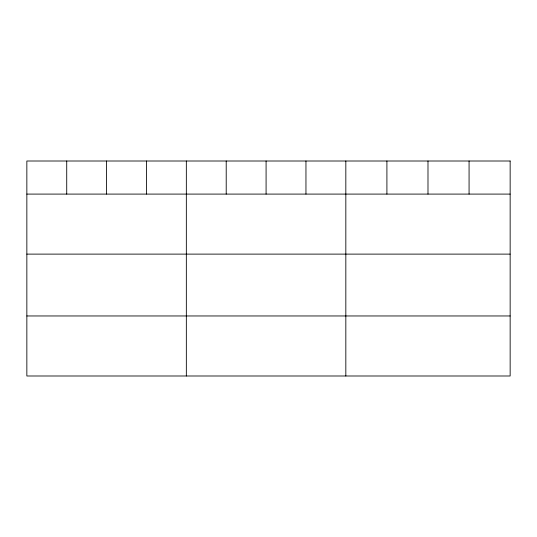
<?xml version="1.0" encoding="UTF-8"?>
<svg xmlns="http://www.w3.org/2000/svg" width="537" height="537" viewBox="0 0 537 537"><rect width="100%" height="100%" fill="white"/><g stroke="black" fill="none" stroke-linecap="round" stroke-linejoin="round"><path stroke-width="0.81" d="M26.85 194.092L510.15 194.092M26.85 254.115L510.15 254.115M26.85 315.964L510.15 315.964M469.07 161.006L469.07 194.092M427.989 161.006L427.989 194.092M386.909 161.006L386.909 194.092M345.828 161.006L345.828 375.994M305.956 161.006L305.956 194.092M266.084 161.006L266.084 194.092M226.211 161.006L226.211 194.092M186.339 161.006L186.339 375.994M146.467 161.006L146.467 194.092M106.595 161.006L106.595 194.092M66.722 161.006L66.722 194.092M510.15 161.006L26.85 161.006L26.85 375.994L510.15 375.994L510.15 161.006"/></g></svg>
